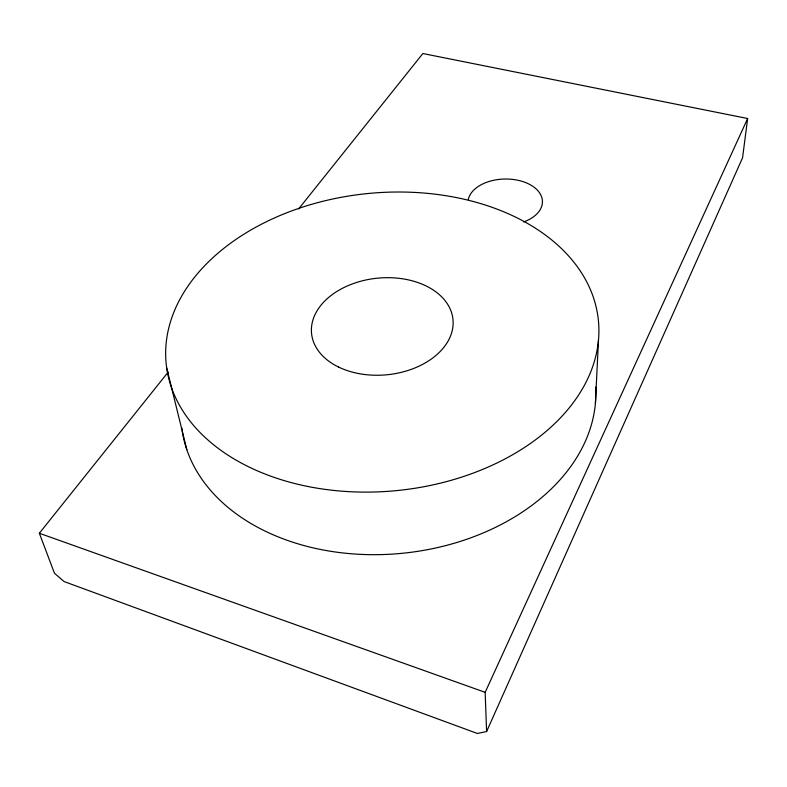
<?xml version="1.0" encoding="UTF-8"?>
<svg xmlns="http://www.w3.org/2000/svg" width="787" height="787" viewBox="0 0 787 787"><rect width="100%" height="100%" fill="white"/><g stroke="black" fill="none" stroke-linecap="round" stroke-linejoin="round"><path stroke-width="1.18" d="M595.405 403.367L598.474 340.21A217.182 149.225 -5.7 0 0 285.986 213.09A217.182 149.225 -5.7 0 0 262.376 472.957A217.182 149.225 -5.7 0 0 598.474 340.21M298.607 208.958L422.865 53.536L747.65 118.512L742.554 157.843L486.602 731.536L477.365 733.464L64.091 581.554L54.47 573.261L39.35 533.252L168.211 372.064M486.602 731.536L485.156 692.324L747.65 118.512M39.35 533.252L485.156 692.324M166.677 367.863L186.834 449.702M468.324 199.445A37.225 23.079 -1 0 1 526.021 182.732A37.225 23.079 -1 0 1 523.64 221.954M595.641 387.027A208.004 149.953 -6 0 1 404.675 553.045A208.004 149.953 -6 0 1 182.24 431.237M182.063 430.076A208.004 149.953 -6 0 1 181.748 427.754M338.538 367.027A71.046 48.519 -5.6 0 0 452.436 329.655A71.046 48.519 -5.6 0 0 355.852 282.7A71.046 48.519 -5.6 0 0 338.538 367.027"/></g></svg>
